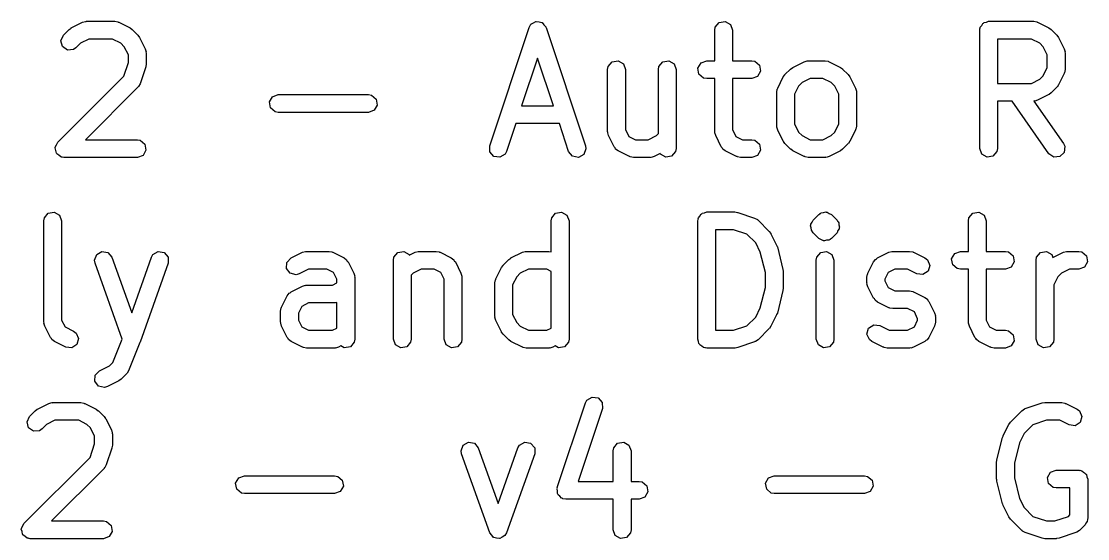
# Model space of a CAD drawing. Extents: x 93.6 to 153.8, y -96.8 to -61.2.
# Drawn here: x 117.53 to 126.54, y -87.64 to -83.27 of the extents above; entities that cross this region are included whole.
import ezdxf

# ---------------------------------------------------------------- set-up
doc = ezdxf.new("R2010")
doc.units = 0
doc.layers.add('BLACK', color=7, linetype='CONTINUOUS')

msp = doc.modelspace()

# ---------------------------------------------------------------- linework, layer by layer
at = {"layer": 'BLACK', "linetype": 'CONTINUOUS'}
for p, q in [((117.952, -83.3229), (118.047, -83.2753)), ((118.047, -83.2753), (118.072, -83.2679)), ((118.072, -83.2679), (118.077, -83.2689)), ((118.077, -83.2689), (118.081, -83.2674)), ((118.081, -83.2674), (118.319, -83.2674)), ((118.319, -83.2674), (118.345, -83.2719)), ((118.345, -83.2719), (118.348, -83.2748)), ((118.348, -83.2748), (118.353, -83.2753)), ((118.353, -83.2753), (118.448, -83.3229)), ((121.819, -83.3187), (121.832, -83.2958)), ((121.832, -83.2958), (121.834, -83.2946)), ((121.834, -83.2926), (121.855, -83.2813)), ((121.834, -83.2946), (121.834, -83.2926)), ((121.855, -83.2813), (121.875, -83.2689)), ((121.875, -83.2689), (121.878, -83.2692)), ((121.878, -83.2692), (121.879, -83.2682)), ((121.879, -83.2682), (121.903, -83.2729)), ((121.903, -83.2729), (121.926, -83.2764)), ((121.926, -83.2764), (121.928, -83.278)), ((121.928, -83.278), (121.93, -83.2785)), ((121.93, -83.2785), (121.944, -83.2971)), ((121.944, -83.2971), (121.96, -83.3148)), ((123.391, -83.3167), (123.424, -83.2774)), ((123.424, -83.2774), (123.475, -83.2685)), ((123.475, -83.2685), (123.519, -83.2942)), ((123.519, -83.2942), (123.537, -83.3424)), ((125.63, -83.3167), (125.642, -83.3018)), ((125.642, -83.3018), (125.652, -83.2849)), ((125.652, -83.2849), (125.658, -83.2826)), ((125.658, -83.2826), (125.662, -83.2774)), ((125.662, -83.2774), (125.682, -83.274)), ((125.682, -83.274), (125.7, -83.2674)), ((125.7, -83.2674), (126.081, -83.2674)), ((126.081, -83.2674), (126.107, -83.2719)), ((126.107, -83.2719), (126.11, -83.2748)), ((126.11, -83.2748), (126.114, -83.2753)), ((126.114, -83.2753), (126.21, -83.3229)), ((117.863, -83.4311), (117.885, -83.3846)), ((117.885, -83.3846), (117.933, -83.337)), ((117.933, -83.337), (117.951, -83.3241)), ((117.951, -83.3241), (117.952, -83.3229)), ((118.448, -83.3229), (118.466, -83.3363)), ((118.466, -83.3363), (118.467, -83.337)), ((118.467, -83.337), (118.515, -83.3846)), ((118.515, -83.3846), (118.528, -83.403)), ((118.528, -83.403), (118.529, -83.4041)), ((118.529, -83.4041), (118.577, -83.4993)), ((121.486, -84.3187), (121.819, -83.3187)), ((121.96, -83.3148), (121.96, -83.317)), ((121.96, -83.317), (121.962, -83.3187)), ((121.962, -83.3187), (122.295, -84.3187)), ((123.387, -83.3424), (123.391, -83.3167)), ((123.387, -83.6007), (123.387, -83.3424)), ((123.537, -83.3424), (123.537, -83.6007)), ((125.625, -83.3424), (125.627, -83.3326)), ((125.625, -84.3424), (125.625, -83.3424)), ((125.626, -83.3294), (125.628, -83.3265)), ((125.627, -83.3326), (125.626, -83.3294)), ((125.628, -83.3265), (125.63, -83.3167)), ((126.21, -83.3229), (126.228, -83.3363)), ((126.228, -83.3363), (126.229, -83.337)), ((126.229, -83.337), (126.277, -83.3846)), ((126.277, -83.3846), (126.29, -83.403)), ((126.29, -83.403), (126.291, -83.4041)), ((126.291, -83.4041), (126.339, -83.4993)), ((117.877, -83.4806), (117.863, -83.4311)), ((117.919, -83.5101), (117.877, -83.4806)), ((117.991, -83.4907), (117.97, -83.5056)), ((118.03, -83.4516), (117.991, -83.4907)), ((118.099, -83.4174), (118.03, -83.4516)), ((118.301, -83.4174), (118.099, -83.4174)), ((118.37, -83.4516), (118.301, -83.4174)), ((118.4, -83.482), (118.37, -83.4516)), ((118.435, -83.5506), (118.4, -83.482)), ((125.775, -83.4174), (125.775, -83.7912)), ((126.063, -83.4174), (125.775, -83.4174)), ((126.132, -83.4516), (126.063, -83.4174)), ((126.162, -83.482), (126.132, -83.4516)), ((126.196, -83.5506), (126.162, -83.482)), ((117.97, -83.5056), (117.919, -83.5101)), ((118.435, -83.6159), (118.435, -83.5506)), ((118.577, -83.4993), (118.584, -83.5243)), ((118.584, -83.5243), (118.583, -83.5286)), ((118.583, -83.5286), (118.585, -83.5329)), ((118.585, -83.5329), (118.585, -83.6281)), ((121.89, -83.5795), (121.756, -83.9817)), ((122.025, -83.9817), (121.89, -83.5795)), ((126.196, -83.658), (126.196, -83.5506)), ((126.339, -83.4993), (126.346, -83.5243)), ((126.346, -83.5243), (126.345, -83.5286)), ((126.345, -83.5286), (126.346, -83.5329)), ((126.346, -83.5329), (126.346, -83.6757)), ((118.396, -83.7304), (118.435, -83.6159)), ((118.581, -83.6518), (118.533, -83.7947)), ((118.585, -83.6281), (118.581, -83.6502)), ((118.581, -83.6502), (118.581, -83.6518)), ((122.482, -83.6757), (122.487, -83.6501)), ((122.487, -83.6501), (122.52, -83.6108)), ((122.52, -83.6108), (122.57, -83.6019)), ((122.57, -83.6019), (122.615, -83.6275)), ((122.615, -83.6275), (122.632, -83.6757)), ((122.911, -83.6757), (122.915, -83.6501)), ((122.915, -83.6501), (122.948, -83.6108)), ((122.948, -83.6108), (122.999, -83.6019)), ((122.999, -83.6019), (123.043, -83.6275)), ((123.043, -83.6275), (123.061, -83.6757)), ((123.245, -83.6627), (123.271, -83.6183)), ((123.254, -83.7132), (123.245, -83.6627)), ((123.271, -83.6183), (123.319, -83.6007)), ((123.319, -83.6007), (123.387, -83.6007)), ((123.537, -83.6007), (123.7, -83.6007)), ((123.7, -83.6007), (123.726, -83.6052)), ((123.726, -83.6052), (123.765, -83.6382)), ((123.765, -83.6382), (123.774, -83.6887)), ((123.98, -83.7179), (124.028, -83.6703)), ((124.028, -83.6703), (124.046, -83.6574)), ((124.046, -83.6574), (124.047, -83.6563)), ((124.047, -83.6563), (124.143, -83.6086)), ((124.143, -83.6086), (124.168, -83.6012)), ((124.168, -83.6012), (124.172, -83.6022)), ((124.172, -83.6022), (124.176, -83.6007)), ((124.176, -83.6007), (124.319, -83.6007)), ((124.319, -83.6007), (124.345, -83.6052)), ((124.345, -83.6052), (124.348, -83.6081)), ((124.348, -83.6081), (124.353, -83.6086)), ((124.353, -83.6086), (124.448, -83.6563)), ((124.448, -83.6563), (124.466, -83.6696)), ((124.466, -83.6696), (124.467, -83.6703)), ((124.467, -83.6703), (124.515, -83.7179)), ((126.162, -83.7265), (126.196, -83.658)), ((117.837, -84.2893), (118.396, -83.7304)), ((122.482, -84.1995), (122.482, -83.6757)), ((122.632, -83.6757), (122.632, -84.1818)), ((122.911, -84.2161), (122.911, -83.6757)), ((123.061, -83.6757), (123.061, -84.3424)), ((123.293, -83.7462), (123.254, -83.7132)), ((123.319, -83.7507), (123.293, -83.7462)), ((123.387, -83.7507), (123.319, -83.7507)), ((123.387, -84.1995), (123.387, -83.7507)), ((123.7, -83.7507), (123.537, -83.7507)), ((123.537, -83.7507), (123.537, -84.1818)), ((123.748, -83.7332), (123.7, -83.7507)), ((123.774, -83.6887), (123.748, -83.7332)), ((123.919, -83.8326), (123.966, -83.7374)), ((123.966, -83.7374), (123.98, -83.7194)), ((123.98, -83.7194), (123.98, -83.7179)), ((124.194, -83.7507), (124.125, -83.785)), ((124.301, -83.7507), (124.194, -83.7507)), ((124.37, -83.785), (124.301, -83.7507)), ((124.515, -83.7179), (124.528, -83.7363)), ((124.528, -83.7363), (124.529, -83.7374)), ((124.529, -83.7374), (124.577, -83.8326)), ((126.063, -83.7912), (126.132, -83.7569)), ((126.132, -83.7569), (126.162, -83.7265)), ((126.339, -83.7093), (126.291, -83.8045)), ((126.342, -83.7014), (126.339, -83.7048)), ((126.339, -83.7048), (126.339, -83.7093)), ((126.346, -83.6757), (126.342, -83.7014)), ((118.515, -83.824), (118.072, -84.2674)), ((118.517, -83.8199), (118.515, -83.824)), ((118.521, -83.8176), (118.517, -83.8199)), ((118.533, -83.7947), (118.521, -83.8176)), ((123.911, -83.8662), (123.915, -83.8405)), ((123.915, -83.8405), (123.918, -83.8371)), ((123.918, -83.8371), (123.919, -83.8326)), ((124.095, -83.8154), (124.061, -83.8839)), ((124.125, -83.785), (124.095, -83.8154)), ((124.4, -83.8154), (124.37, -83.785)), ((124.435, -83.8839), (124.4, -83.8154)), ((124.577, -83.8326), (124.584, -83.8576)), ((125.775, -83.7912), (126.063, -83.7912)), ((126.277, -83.824), (126.229, -83.8716)), ((126.278, -83.8225), (126.277, -83.824)), ((126.291, -83.8045), (126.278, -83.8225)), ((119.626, -83.9484), (119.652, -83.904)), ((119.652, -83.904), (119.7, -83.8864)), ((119.7, -83.8864), (120.462, -83.8864)), ((120.462, -83.8864), (120.488, -83.891)), ((120.488, -83.891), (120.527, -83.9239)), ((120.527, -83.9239), (120.536, -83.9745)), ((123.911, -84.1519), (123.911, -83.8662)), ((124.061, -83.8839), (124.061, -84.1342)), ((124.435, -84.1342), (124.435, -83.8839)), ((124.584, -83.8576), (124.583, -83.862)), ((124.583, -83.862), (124.585, -83.8662)), ((124.585, -83.8662), (124.585, -84.1519)), ((125.899, -83.9412), (125.775, -83.9412)), ((125.775, -83.9412), (125.775, -84.3424)), ((126.21, -84.3854), (125.899, -83.9412)), ((126.085, -83.9397), (126.082, -83.9408)), ((126.082, -83.9408), (126.333, -84.2994)), ((126.09, -83.9407), (126.085, -83.9397)), ((126.114, -83.9333), (126.09, -83.9407)), ((126.21, -83.8857), (126.114, -83.9333)), ((126.211, -83.8845), (126.21, -83.8857)), ((126.229, -83.8716), (126.211, -83.8845)), ((119.635, -83.9989), (119.626, -83.9484)), ((119.674, -84.0319), (119.635, -83.9989)), ((119.7, -84.0364), (119.674, -84.0319)), ((120.51, -84.0189), (120.462, -84.0364)), ((120.536, -83.9745), (120.51, -84.0189)), ((121.756, -83.9817), (122.025, -83.9817)), ((120.462, -84.0364), (119.7, -84.0364)), ((121.706, -84.1317), (121.628, -84.3661)), ((122.075, -84.1317), (121.706, -84.1317)), ((122.153, -84.3661), (122.075, -84.1317)), ((122.484, -84.2037), (122.482, -84.1995)), ((122.483, -84.2081), (122.484, -84.2037)), ((122.49, -84.2331), (122.483, -84.2081)), ((122.632, -84.1818), (122.661, -84.2389)), ((123.388, -84.2037), (123.387, -84.1995)), ((123.387, -84.2081), (123.388, -84.2037)), ((123.395, -84.2331), (123.387, -84.2081)), ((123.537, -84.1818), (123.565, -84.2389)), ((123.912, -84.1561), (123.911, -84.1519)), ((123.911, -84.1605), (123.912, -84.1561)), ((123.919, -84.1854), (123.911, -84.1605)), ((123.966, -84.2807), (123.919, -84.1854)), ((124.061, -84.1342), (124.095, -84.2027)), ((124.095, -84.2027), (124.125, -84.2331)), ((124.37, -84.2331), (124.4, -84.2027)), ((124.4, -84.2027), (124.435, -84.1342)), ((124.577, -84.1854), (124.529, -84.2807)), ((124.58, -84.1776), (124.577, -84.181)), ((124.577, -84.181), (124.577, -84.1854)), ((124.585, -84.1519), (124.58, -84.1776)), ((117.828, -84.3098), (117.837, -84.2893)), ((118.072, -84.2674), (118.51, -84.2674)), ((118.51, -84.2674), (118.535, -84.2719)), ((118.535, -84.2719), (118.574, -84.3049)), ((118.574, -84.3049), (118.583, -84.3554)), ((122.538, -84.3283), (122.49, -84.2331)), ((122.661, -84.2389), (122.718, -84.2674)), ((122.718, -84.2674), (122.825, -84.2674)), ((122.825, -84.2674), (122.894, -84.2331)), ((122.894, -84.2331), (122.911, -84.2161)), ((123.442, -84.3283), (123.395, -84.2331)), ((123.565, -84.2389), (123.622, -84.2674)), ((123.622, -84.2674), (123.7, -84.2674)), ((123.7, -84.2674), (123.726, -84.2719)), ((123.726, -84.2719), (123.765, -84.3049)), ((123.765, -84.3049), (123.774, -84.3554)), ((123.967, -84.2818), (123.966, -84.2807)), ((123.98, -84.3002), (123.967, -84.2818)), ((124.028, -84.3478), (123.98, -84.3002)), ((124.125, -84.2331), (124.194, -84.2674)), ((124.194, -84.2674), (124.301, -84.2674)), ((124.301, -84.2674), (124.37, -84.2331)), ((124.515, -84.3002), (124.467, -84.3478)), ((124.516, -84.2987), (124.515, -84.3002)), ((124.529, -84.2807), (124.516, -84.2987)), ((126.333, -84.2994), (126.344, -84.323)), ((117.816, -84.3358), (117.817, -84.3327)), ((117.822, -84.3576), (117.816, -84.3358)), ((117.817, -84.3294), (117.828, -84.3098)), ((117.817, -84.3327), (117.817, -84.3294)), ((117.826, -84.3799), (117.822, -84.3576)), ((117.828, -84.3821), (117.826, -84.3799)), ((117.829, -84.3854), (117.828, -84.3821)), ((117.848, -84.3983), (117.829, -84.3854)), ((118.583, -84.3554), (118.558, -84.3998)), ((121.487, -84.3699), (121.486, -84.3187)), ((121.521, -84.4083), (121.487, -84.3699)), ((121.616, -84.389), (121.572, -84.4159)), ((121.628, -84.3661), (121.616, -84.389)), ((122.185, -84.4063), (122.153, -84.3661)), ((122.28, -84.3921), (122.235, -84.4166)), ((122.299, -84.3444), (122.28, -84.3921)), ((122.295, -84.3187), (122.299, -84.3444)), ((122.546, -84.336), (122.538, -84.3283)), ((122.55, -84.3463), (122.546, -84.336)), ((122.571, -84.3618), (122.55, -84.3463)), ((122.666, -84.4095), (122.571, -84.3618)), ((122.926, -84.3846), (122.876, -84.4095)), ((122.928, -84.3906), (122.926, -84.3846)), ((122.973, -84.4162), (122.928, -84.3906)), ((123.056, -84.368), (123.023, -84.4073)), ((123.061, -84.3424), (123.056, -84.368)), ((123.451, -84.336), (123.442, -84.3283)), ((123.455, -84.3463), (123.451, -84.336)), ((123.476, -84.3618), (123.455, -84.3463)), ((123.571, -84.4095), (123.476, -84.3618)), ((123.774, -84.3554), (123.748, -84.3998)), ((124.029, -84.3485), (124.028, -84.3478)), ((124.047, -84.3618), (124.029, -84.3485)), ((124.143, -84.4095), (124.047, -84.3618)), ((124.448, -84.3618), (124.353, -84.4095)), ((124.449, -84.3607), (124.448, -84.3618)), ((124.467, -84.3478), (124.449, -84.3607)), ((125.643, -84.3906), (125.625, -84.3424)), ((125.687, -84.4162), (125.643, -84.3906)), ((125.77, -84.368), (125.737, -84.4073)), ((125.775, -84.3424), (125.77, -84.368)), ((126.252, -84.4148), (126.21, -84.3854)), ((126.339, -84.3741), (126.303, -84.4104)), ((126.344, -84.323), (126.339, -84.3741)), ((117.865, -84.4129), (117.848, -84.3983)), ((117.869, -84.4137), (117.865, -84.4129)), ((117.871, -84.4148), (117.869, -84.4137)), ((117.874, -84.4145), (117.871, -84.4148)), ((117.89, -84.4174), (117.874, -84.4145)), ((118.51, -84.4174), (117.89, -84.4174)), ((118.558, -84.3998), (118.51, -84.4174)), ((121.572, -84.4159), (121.521, -84.4083)), ((122.235, -84.4166), (122.185, -84.4063)), ((122.671, -84.41), (122.666, -84.4095)), ((122.674, -84.4129), (122.671, -84.41)), ((122.7, -84.4174), (122.674, -84.4129)), ((122.843, -84.4174), (122.7, -84.4174)), ((122.847, -84.4158), (122.843, -84.4174)), ((122.851, -84.4169), (122.847, -84.4158)), ((122.876, -84.4095), (122.851, -84.4169)), ((123.023, -84.4073), (122.973, -84.4162)), ((123.576, -84.41), (123.571, -84.4095)), ((123.579, -84.4129), (123.576, -84.41)), ((123.605, -84.4174), (123.579, -84.4129)), ((123.7, -84.4174), (123.605, -84.4174)), ((123.748, -84.3998), (123.7, -84.4174)), ((124.147, -84.41), (124.143, -84.4095)), ((124.151, -84.4129), (124.147, -84.41)), ((124.176, -84.4174), (124.151, -84.4129)), ((124.319, -84.4174), (124.176, -84.4174)), ((124.323, -84.4158), (124.319, -84.4174)), ((124.328, -84.4169), (124.323, -84.4158)), ((124.353, -84.4095), (124.328, -84.4169)), ((125.737, -84.4073), (125.687, -84.4162)), ((126.303, -84.4104), (126.252, -84.4148)), ((117.72, -84.9524), (117.725, -84.9267)), ((117.725, -84.9267), (117.758, -84.8874)), ((117.758, -84.8874), (117.808, -84.8785)), ((117.808, -84.8785), (117.853, -84.9042)), ((117.853, -84.9042), (117.87, -84.9524)), ((122.006, -84.9524), (122.01, -84.9267)), ((122.01, -84.9267), (122.043, -84.8874)), ((122.043, -84.8874), (122.094, -84.8785)), ((122.094, -84.8785), (122.138, -84.9042)), ((122.138, -84.9042), (122.156, -84.9524)), ((123.247, -84.9365), (123.249, -84.9267)), ((123.249, -84.9267), (123.261, -84.9118)), ((123.261, -84.9118), (123.271, -84.8949)), ((123.271, -84.8949), (123.277, -84.8926)), ((123.277, -84.8926), (123.282, -84.8874)), ((123.282, -84.8874), (123.301, -84.884)), ((123.301, -84.884), (123.319, -84.8774)), ((123.319, -84.8774), (123.557, -84.8774)), ((123.557, -84.8774), (123.579, -84.8813)), ((123.579, -84.8813), (123.581, -84.8812)), ((123.581, -84.8812), (123.724, -84.9288)), ((123.724, -84.9288), (123.747, -84.9413)), ((124.218, -84.947), (124.266, -84.8993)), ((124.266, -84.8993), (124.274, -84.8937)), ((124.274, -84.8937), (124.276, -84.8909)), ((124.276, -84.8909), (124.279, -84.8901)), ((124.279, -84.89), (124.282, -84.8874)), ((124.279, -84.8901), (124.279, -84.89)), ((124.282, -84.8874), (124.284, -84.8871)), ((124.284, -84.8871), (124.287, -84.8844)), ((124.287, -84.8844), (124.307, -84.8827)), ((124.307, -84.8827), (124.326, -84.8777)), ((124.326, -84.8777), (124.329, -84.8791)), ((124.329, -84.8791), (124.332, -84.8785)), ((124.332, -84.8785), (124.335, -84.8802)), ((124.335, -84.8802), (124.338, -84.8799)), ((124.338, -84.8799), (124.354, -84.8911)), ((124.354, -84.8911), (124.372, -84.8993)), ((124.372, -84.8993), (124.42, -84.947)), ((125.53, -84.9524), (125.534, -84.9267)), ((125.534, -84.9267), (125.567, -84.8874)), ((125.567, -84.8874), (125.618, -84.8785)), ((125.618, -84.8785), (125.662, -84.9042)), ((125.662, -84.9042), (125.68, -84.9524)), ((117.72, -85.8095), (117.72, -84.9524)), ((117.87, -84.9524), (117.87, -85.7918)), ((122.006, -85.2143), (122.006, -84.9524)), ((122.156, -84.9524), (122.156, -85.9524)), ((123.244, -84.9524), (123.246, -84.9426)), ((123.244, -85.9524), (123.244, -84.9524)), ((123.245, -84.9394), (123.247, -84.9365)), ((123.246, -84.9426), (123.245, -84.9394)), ((123.747, -84.9413), (123.749, -84.9451)), ((123.749, -84.9451), (123.753, -84.947)), ((123.753, -84.947), (123.848, -85.0422)), ((124.197, -84.9935), (124.2, -84.9873)), ((124.202, -85.0123), (124.197, -84.9935)), ((124.199, -84.9806), (124.21, -84.9646)), ((124.2, -84.9873), (124.199, -84.9806)), ((124.203, -85.0317), (124.202, -85.0123)), ((124.21, -84.9646), (124.218, -84.947)), ((124.42, -84.947), (124.425, -84.9551)), ((124.425, -84.9551), (124.428, -84.957)), ((124.428, -84.957), (124.429, -84.9602)), ((124.439, -85.0194), (124.428, -85.0354)), ((124.429, -84.9602), (124.435, -84.9683)), ((124.435, -84.9683), (124.436, -84.9877)), ((124.436, -84.9877), (124.441, -85.0065)), ((124.441, -85.0065), (124.439, -85.0127)), ((124.439, -85.0127), (124.439, -85.0194)), ((125.53, -85.2107), (125.53, -84.9524)), ((125.68, -84.9524), (125.68, -85.2107)), ((123.394, -85.0274), (123.394, -85.8774)), ((123.545, -85.0274), (123.394, -85.0274)), ((123.659, -85.0656), (123.545, -85.0274)), ((123.734, -85.1397), (123.659, -85.0656)), ((123.848, -85.0422), (123.861, -85.0606)), ((123.861, -85.0606), (123.862, -85.0617)), ((123.862, -85.0617), (123.91, -85.1569)), ((124.209, -85.0398), (124.203, -85.0317)), ((124.21, -85.043), (124.209, -85.0398)), ((124.213, -85.0449), (124.21, -85.043)), ((124.218, -85.053), (124.213, -85.0449)), ((124.266, -85.1007), (124.218, -85.053)), ((124.284, -85.1089), (124.266, -85.1007)), ((124.3, -85.1201), (124.284, -85.1089)), ((124.351, -85.1156), (124.331, -85.1173)), ((124.355, -85.1129), (124.351, -85.1156)), ((124.357, -85.1126), (124.355, -85.1129)), ((124.359, -85.11), (124.357, -85.1126)), ((124.362, -85.1091), (124.359, -85.1099)), ((124.359, -85.1099), (124.359, -85.11)), ((124.364, -85.1063), (124.362, -85.1091)), ((124.372, -85.1007), (124.364, -85.1063)), ((124.42, -85.053), (124.372, -85.1007)), ((124.428, -85.0354), (124.42, -85.053)), ((123.772, -85.2167), (123.734, -85.1397)), ((123.91, -85.1569), (123.914, -85.1693)), ((123.914, -85.1693), (123.916, -85.1723)), ((123.916, -85.1723), (123.963, -85.3628)), ((124.303, -85.1198), (124.3, -85.1201)), ((124.306, -85.1215), (124.303, -85.1198)), ((124.309, -85.1209), (124.306, -85.1215)), ((124.313, -85.1223), (124.309, -85.1209)), ((124.331, -85.1173), (124.313, -85.1223)), ((118.149, -85.2853), (118.167, -85.2372)), ((118.153, -85.3109), (118.149, -85.2853)), ((118.167, -85.2372), (118.211, -85.2118)), ((118.211, -85.2118), (118.262, -85.221)), ((118.262, -85.221), (118.294, -85.2605)), ((118.294, -85.2605), (118.462, -85.7294)), ((118.462, -85.7294), (118.629, -85.2605)), ((118.629, -85.2605), (118.642, -85.2379)), ((118.642, -85.2379), (118.687, -85.2119)), ((118.687, -85.2119), (118.737, -85.2205)), ((118.737, -85.2205), (118.77, -85.2596)), ((118.77, -85.2596), (118.771, -85.3109)), ((119.774, -85.3035), (119.809, -85.2663)), ((119.809, -85.2663), (119.905, -85.2186)), ((119.905, -85.2186), (119.93, -85.2112)), ((119.93, -85.2112), (119.934, -85.2122)), ((119.934, -85.2122), (119.938, -85.2107)), ((119.938, -85.2107), (120.129, -85.2107)), ((120.129, -85.2107), (120.154, -85.2152)), ((120.154, -85.2152), (120.158, -85.2181)), ((120.158, -85.2181), (120.162, -85.2186)), ((120.162, -85.2186), (120.257, -85.2663)), ((120.257, -85.2663), (120.278, -85.2818)), ((120.278, -85.2818), (120.283, -85.2921)), ((120.283, -85.2921), (120.291, -85.2998)), ((120.673, -85.2857), (120.677, -85.2601)), ((120.673, -85.9524), (120.673, -85.2857)), ((120.677, -85.2601), (120.71, -85.2208)), ((120.71, -85.2208), (120.761, -85.2119)), ((120.761, -85.2119), (120.805, -85.2375)), ((120.805, -85.2375), (120.807, -85.2435)), ((120.807, -85.2435), (120.857, -85.2186)), ((120.857, -85.2186), (120.882, -85.2112)), ((120.882, -85.2112), (120.886, -85.2122)), ((120.886, -85.2122), (120.89, -85.2107)), ((120.89, -85.2107), (121.033, -85.2107)), ((121.033, -85.2107), (121.059, -85.2152)), ((121.059, -85.2152), (121.062, -85.2181)), ((121.062, -85.2181), (121.067, -85.2186)), ((121.067, -85.2186), (121.162, -85.2663)), ((121.162, -85.2663), (121.183, -85.2818)), ((121.183, -85.2818), (121.187, -85.2921)), ((121.187, -85.2921), (121.196, -85.2998)), ((121.599, -85.3279), (121.647, -85.2803)), ((121.647, -85.2803), (121.665, -85.2674)), ((121.665, -85.2674), (121.666, -85.2663)), ((121.666, -85.2663), (121.762, -85.2186)), ((121.762, -85.2186), (121.787, -85.2112)), ((121.787, -85.2112), (121.791, -85.2122)), ((121.791, -85.2122), (121.795, -85.2107)), ((121.795, -85.2107), (121.986, -85.2107)), ((121.986, -85.2107), (122.006, -85.2143)), ((123.815, -85.3902), (123.772, -85.2167)), ((124.244, -85.2857), (124.249, -85.2601)), ((124.244, -85.9524), (124.244, -85.2857)), ((124.249, -85.2601), (124.282, -85.2208)), ((124.282, -85.2208), (124.332, -85.2119)), ((124.332, -85.2119), (124.376, -85.2375)), ((124.376, -85.2375), (124.394, -85.2857)), ((124.394, -85.2857), (124.394, -85.9524)), ((124.728, -85.2998), (124.744, -85.2789)), ((124.744, -85.2789), (124.754, -85.2744)), ((124.754, -85.2744), (124.762, -85.2663)), ((124.762, -85.2663), (124.857, -85.2186)), ((124.857, -85.2186), (124.882, -85.2112)), ((124.882, -85.2112), (124.886, -85.2122)), ((124.886, -85.2122), (124.89, -85.2107)), ((124.89, -85.2107), (125.033, -85.2107)), ((125.033, -85.2107), (125.059, -85.2152)), ((125.059, -85.2152), (125.062, -85.2181)), ((125.062, -85.2181), (125.067, -85.2186)), ((125.067, -85.2186), (125.162, -85.2663)), ((125.162, -85.2663), (125.183, -85.2818)), ((125.183, -85.2818), (125.203, -85.3288)), ((125.388, -85.2727), (125.414, -85.2283)), ((125.397, -85.3232), (125.388, -85.2727)), ((125.414, -85.2283), (125.462, -85.2107)), ((125.462, -85.2107), (125.53, -85.2107)), ((125.68, -85.2107), (125.843, -85.2107)), ((125.843, -85.2107), (125.869, -85.2152)), ((125.869, -85.2152), (125.908, -85.2482)), ((125.908, -85.2482), (125.917, -85.2987)), ((126.101, -85.2857), (126.106, -85.2601)), ((126.101, -85.9524), (126.101, -85.2857)), ((126.106, -85.2601), (126.139, -85.2208)), ((126.139, -85.2208), (126.189, -85.2119)), ((126.189, -85.2119), (126.234, -85.2375)), ((126.234, -85.2375), (126.243, -85.2636)), ((126.243, -85.2636), (126.333, -85.2186)), ((126.333, -85.2186), (126.358, -85.2112)), ((126.358, -85.2112), (126.362, -85.2122)), ((126.362, -85.2122), (126.367, -85.2107)), ((126.367, -85.2107), (126.462, -85.2107)), ((126.462, -85.2107), (126.488, -85.2152)), ((126.488, -85.2152), (126.527, -85.2482)), ((126.527, -85.2482), (126.536, -85.2987)), ((118.382, -85.9509), (118.153, -85.3109)), ((118.771, -85.3109), (118.533, -85.9776)), ((119.771, -85.3547), (119.774, -85.3035)), ((119.802, -85.3959), (119.771, -85.3547)), ((119.956, -85.3607), (119.876, -85.4004)), ((120.111, -85.3607), (119.956, -85.3607)), ((120.168, -85.3892), (120.111, -85.3607)), ((120.291, -85.2998), (120.339, -85.395)), ((120.908, -85.3607), (120.84, -85.395)), ((121.016, -85.3607), (120.908, -85.3607)), ((121.073, -85.3892), (121.016, -85.3607)), ((121.196, -85.2998), (121.243, -85.395)), ((121.538, -85.4426), (121.585, -85.3474)), ((121.585, -85.3474), (121.599, -85.3294)), ((121.599, -85.3294), (121.599, -85.3279)), ((121.813, -85.3607), (121.744, -85.395)), ((121.968, -85.3607), (121.813, -85.3607)), ((122.006, -85.3797), (121.968, -85.3607)), ((122.006, -85.8584), (122.006, -85.3797)), ((123.963, -85.3628), (123.964, -85.3777)), ((123.964, -85.3777), (123.965, -85.381)), ((123.965, -85.381), (123.965, -85.5238)), ((124.681, -85.395), (124.728, -85.2998)), ((124.908, -85.3607), (124.851, -85.3892)), ((125.016, -85.3607), (124.908, -85.3607)), ((125.095, -85.4004), (125.016, -85.3607)), ((125.189, -85.378), (125.146, -85.4063)), ((125.203, -85.3288), (125.189, -85.378)), ((125.436, -85.3562), (125.397, -85.3232)), ((125.462, -85.3607), (125.436, -85.3562)), ((125.53, -85.3607), (125.462, -85.3607)), ((125.53, -85.8095), (125.53, -85.3607)), ((125.843, -85.3607), (125.68, -85.3607)), ((125.68, -85.3607), (125.68, -85.7918)), ((125.891, -85.3432), (125.843, -85.3607)), ((125.917, -85.2987), (125.891, -85.3432)), ((126.384, -85.3607), (126.316, -85.395)), ((126.462, -85.3607), (126.384, -85.3607)), ((126.51, -85.3432), (126.462, -85.3607)), ((126.536, -85.2987), (126.51, -85.3432)), ((119.851, -85.4078), (119.802, -85.3959)), ((119.876, -85.4004), (119.851, -85.4078)), ((120.196, -85.4463), (120.168, -85.3892)), ((120.196, -85.4775), (120.196, -85.4463)), ((120.339, -85.395), (120.346, -85.42)), ((120.346, -85.42), (120.345, -85.4244)), ((120.345, -85.4244), (120.346, -85.4286)), ((120.346, -85.4286), (120.346, -85.9524)), ((120.84, -85.395), (120.823, -85.412)), ((120.823, -85.412), (120.823, -85.9524)), ((121.101, -85.4463), (121.073, -85.3892)), ((121.101, -85.9524), (121.101, -85.4463)), ((121.243, -85.395), (121.251, -85.42)), ((121.251, -85.42), (121.25, -85.4244)), ((121.25, -85.4244), (121.251, -85.4286)), ((121.251, -85.4286), (121.251, -85.9524)), ((121.53, -85.4762), (121.534, -85.4505)), ((121.53, -85.7619), (121.53, -85.4762)), ((121.534, -85.4505), (121.537, -85.4471)), ((121.537, -85.4471), (121.538, -85.4426)), ((121.714, -85.4254), (121.68, -85.4939)), ((121.744, -85.395), (121.714, -85.4254)), ((123.815, -85.5146), (123.815, -85.3902)), ((124.673, -85.4286), (124.677, -85.4029)), ((124.673, -85.4762), (124.673, -85.4286)), ((124.674, -85.4804), (124.673, -85.4762)), ((124.677, -85.4029), (124.68, -85.3995)), ((124.68, -85.3995), (124.681, -85.395)), ((124.851, -85.3892), (124.823, -85.4463)), ((124.823, -85.4463), (124.823, -85.4585)), ((124.823, -85.4585), (124.851, -85.5155)), ((125.146, -85.4063), (125.095, -85.4004)), ((126.285, -85.4254), (126.251, -85.4939)), ((126.316, -85.395), (126.285, -85.4254)), ((119.776, -85.5855), (119.791, -85.5646)), ((119.791, -85.5646), (119.802, -85.5601)), ((119.802, -85.5601), (119.809, -85.552)), ((119.809, -85.552), (119.905, -85.5043)), ((119.905, -85.5043), (119.93, -85.4969)), ((119.93, -85.4969), (119.934, -85.498)), ((119.934, -85.498), (119.938, -85.4964)), ((119.938, -85.4964), (120.158, -85.4964)), ((120.158, -85.4964), (120.196, -85.4775)), ((121.68, -85.4939), (121.68, -85.7442)), ((123.772, -85.6881), (123.815, -85.5146)), ((123.963, -85.542), (123.916, -85.7325)), ((123.965, -85.5238), (123.963, -85.5386)), ((123.963, -85.5386), (123.963, -85.542)), ((124.673, -85.4848), (124.674, -85.4804)), ((124.681, -85.5097), (124.673, -85.4848)), ((124.728, -85.605), (124.681, -85.5097)), ((124.851, -85.5155), (124.908, -85.544)), ((124.908, -85.544), (125.033, -85.544)), ((125.033, -85.544), (125.059, -85.5486)), ((125.059, -85.5486), (125.062, -85.5515)), ((125.062, -85.5515), (125.067, -85.552)), ((125.067, -85.552), (125.162, -85.5996)), ((126.251, -85.4939), (126.251, -85.9524)), ((119.728, -85.6807), (119.776, -85.5855)), ((119.956, -85.6464), (119.899, -85.6749)), ((120.176, -85.6464), (119.956, -85.6464)), ((120.18, -85.6449), (120.176, -85.6464)), ((120.185, -85.6459), (120.18, -85.6449)), ((120.196, -85.6425), (120.185, -85.6459)), ((120.196, -85.8584), (120.196, -85.6425)), ((124.736, -85.6127), (124.728, -85.605)), ((124.741, -85.623), (124.736, -85.6127)), ((124.762, -85.6385), (124.741, -85.623)), ((124.857, -85.6861), (124.762, -85.6385)), ((125.162, -85.5996), (125.183, -85.6151)), ((125.183, -85.6151), (125.187, -85.6254)), ((125.187, -85.6254), (125.196, -85.6331)), ((125.196, -85.6331), (125.243, -85.7284)), ((119.72, -85.7143), (119.725, -85.6886)), ((119.72, -85.8095), (119.72, -85.7143)), ((119.725, -85.6886), (119.728, -85.6852)), ((119.728, -85.6852), (119.728, -85.6807)), ((119.899, -85.6749), (119.87, -85.732)), ((119.87, -85.732), (119.87, -85.7918)), ((121.68, -85.7442), (121.714, -85.8127)), ((123.734, -85.7651), (123.772, -85.6881)), ((123.916, -85.7325), (123.91, -85.7443)), ((123.91, -85.7443), (123.91, -85.7478)), ((124.861, -85.6866), (124.857, -85.6861)), ((124.865, -85.6895), (124.861, -85.6866)), ((124.89, -85.694), (124.865, -85.6895)), ((125.016, -85.694), (124.89, -85.694)), ((125.073, -85.7226), (125.016, -85.694)), ((125.101, -85.7796), (125.073, -85.7226)), ((125.243, -85.7284), (125.251, -85.7533)), ((117.722, -85.8137), (117.72, -85.8095)), ((117.721, -85.8181), (117.722, -85.8137)), ((117.728, -85.8431), (117.721, -85.8181)), ((117.87, -85.7918), (117.899, -85.8489)), ((119.722, -85.8137), (119.72, -85.8095)), ((119.721, -85.8181), (119.722, -85.8137)), ((119.728, -85.8431), (119.721, -85.8181)), ((119.87, -85.7918), (119.899, -85.8489)), ((121.531, -85.7661), (121.53, -85.7619)), ((121.53, -85.7705), (121.531, -85.7661)), ((121.538, -85.7954), (121.53, -85.7705)), ((121.585, -85.8907), (121.538, -85.7954)), ((121.714, -85.8127), (121.744, -85.8431)), ((123.659, -85.8392), (123.734, -85.7651)), ((123.91, -85.7478), (123.862, -85.8431)), ((124.687, -85.8601), (124.73, -85.8318)), ((124.73, -85.8318), (124.781, -85.8377)), ((125.073, -85.8489), (125.101, -85.7918)), ((125.101, -85.7918), (125.101, -85.7796)), ((125.247, -85.8352), (125.244, -85.8386)), ((125.251, -85.8095), (125.247, -85.8352)), ((125.251, -85.7533), (125.25, -85.7577)), ((125.25, -85.7577), (125.251, -85.7619)), ((125.251, -85.7619), (125.251, -85.8095)), ((125.531, -85.8137), (125.53, -85.8095)), ((125.53, -85.8181), (125.531, -85.8137)), ((125.538, -85.8431), (125.53, -85.8181)), ((125.68, -85.7918), (125.708, -85.8489)), ((117.776, -85.9383), (117.728, -85.8431)), ((117.899, -85.8489), (117.972, -85.8853)), ((117.972, -85.8853), (117.993, -85.9008)), ((117.993, -85.9008), (118.013, -85.9479)), ((119.776, -85.9383), (119.728, -85.8431)), ((119.899, -85.8489), (119.956, -85.8774)), ((119.956, -85.8774), (120.158, -85.8774)), ((120.158, -85.8774), (120.196, -85.8584)), ((121.586, -85.8918), (121.585, -85.8907)), ((121.599, -85.9102), (121.586, -85.8918)), ((121.647, -85.9578), (121.599, -85.9102)), ((121.744, -85.8431), (121.813, -85.8774)), ((121.813, -85.8774), (121.968, -85.8774)), ((121.968, -85.8774), (122.006, -85.8584)), ((123.394, -85.8774), (123.545, -85.8774)), ((123.545, -85.8774), (123.659, -85.8392)), ((123.848, -85.8626), (123.753, -85.9578)), ((123.849, -85.8611), (123.848, -85.8626)), ((123.862, -85.8431), (123.849, -85.8611)), ((124.673, -85.9093), (124.687, -85.8601)), ((124.693, -85.9563), (124.673, -85.9093)), ((124.781, -85.8377), (124.861, -85.8774)), ((124.861, -85.8774), (125.016, -85.8774)), ((125.016, -85.8774), (125.073, -85.8489)), ((125.243, -85.8431), (125.196, -85.9383)), ((125.244, -85.8386), (125.243, -85.8431)), ((125.585, -85.9383), (125.538, -85.8431)), ((125.708, -85.8489), (125.765, -85.8774)), ((125.765, -85.8774), (125.843, -85.8774)), ((125.843, -85.8774), (125.869, -85.8819)), ((125.869, -85.8819), (125.908, -85.9149)), ((125.908, -85.9149), (125.917, -85.9654)), ((117.784, -85.946), (117.776, -85.9383)), ((117.788, -85.9563), (117.784, -85.946)), ((117.809, -85.9718), (117.788, -85.9563)), ((117.905, -86.0195), (117.809, -85.9718)), ((117.998, -85.9971), (117.956, -86.0253)), ((118.013, -85.9479), (117.998, -85.9971)), ((118.303, -86.1483), (118.382, -85.9509)), ((118.532, -85.9802), (118.436, -86.2183)), ((118.533, -85.9776), (118.532, -85.9793)), ((118.532, -85.9793), (118.532, -85.9802)), ((119.784, -85.946), (119.776, -85.9383)), ((119.788, -85.9563), (119.784, -85.946)), ((119.809, -85.9718), (119.788, -85.9563)), ((119.905, -86.0195), (119.809, -85.9718)), ((120.23, -86.0096), (120.21, -86.0195)), ((120.258, -86.0262), (120.23, -86.0096)), ((120.342, -85.978), (120.309, -86.0173)), ((120.346, -85.9524), (120.342, -85.978)), ((120.69, -86.0006), (120.673, -85.9524)), ((120.735, -86.0262), (120.69, -86.0006)), ((120.818, -85.978), (120.785, -86.0173)), ((120.823, -85.9524), (120.818, -85.978)), ((121.119, -86.0006), (121.101, -85.9524)), ((121.163, -86.0262), (121.119, -86.0006)), ((121.247, -85.978), (121.214, -86.0173)), ((121.251, -85.9524), (121.247, -85.978)), ((121.648, -85.9585), (121.647, -85.9578)), ((121.666, -85.9718), (121.648, -85.9585)), ((121.762, -86.0195), (121.666, -85.9718)), ((122.039, -86.0096), (122.019, -86.0195)), ((122.068, -86.0262), (122.039, -86.0096)), ((122.151, -85.978), (122.118, -86.0173)), ((122.156, -85.9524), (122.151, -85.978)), ((123.251, -85.9707), (123.244, -85.9524)), ((123.254, -85.9899), (123.251, -85.9707)), ((123.259, -85.9942), (123.254, -85.9899)), ((123.262, -86.0006), (123.259, -85.9942)), ((123.278, -86.0103), (123.262, -86.0006)), ((123.293, -86.0229), (123.278, -86.0103)), ((123.724, -85.9759), (123.581, -86.0235)), ((123.727, -85.9731), (123.724, -85.9759)), ((123.732, -85.9727), (123.727, -85.9731)), ((123.753, -85.9578), (123.732, -85.9727)), ((124.262, -86.0006), (124.244, -85.9524)), ((124.306, -86.0262), (124.262, -86.0006)), ((124.39, -85.978), (124.357, -86.0173)), ((124.394, -85.9524), (124.39, -85.978)), ((124.714, -85.9718), (124.693, -85.9563)), ((124.809, -86.0195), (124.714, -85.9718)), ((125.162, -85.9718), (125.067, -86.0195)), ((125.17, -85.9637), (125.162, -85.9718)), ((125.18, -85.9592), (125.17, -85.9637)), ((125.196, -85.9383), (125.18, -85.9592)), ((125.593, -85.946), (125.585, -85.9383)), ((125.598, -85.9563), (125.593, -85.946)), ((125.619, -85.9718), (125.598, -85.9563)), ((125.714, -86.0195), (125.619, -85.9718)), ((125.891, -86.0098), (125.843, -86.0274)), ((125.917, -85.9654), (125.891, -86.0098)), ((126.119, -86.0006), (126.101, -85.9524)), ((126.163, -86.0262), (126.119, -86.0006)), ((126.247, -85.978), (126.214, -86.0173)), ((126.251, -85.9524), (126.247, -85.978)), ((117.956, -86.0253), (117.905, -86.0195)), ((119.909, -86.02), (119.905, -86.0195)), ((119.912, -86.0229), (119.909, -86.02)), ((119.938, -86.0274), (119.912, -86.0229)), ((120.176, -86.0274), (119.938, -86.0274)), ((120.18, -86.0258), (120.176, -86.0274)), ((120.185, -86.0269), (120.18, -86.0258)), ((120.21, -86.0195), (120.185, -86.0269)), ((120.309, -86.0173), (120.258, -86.0262)), ((120.785, -86.0173), (120.735, -86.0262)), ((121.214, -86.0173), (121.163, -86.0262)), ((121.766, -86.02), (121.762, -86.0195)), ((121.77, -86.0229), (121.766, -86.02)), ((121.795, -86.0274), (121.77, -86.0229)), ((121.986, -86.0274), (121.795, -86.0274)), ((121.99, -86.0258), (121.986, -86.0274)), ((121.994, -86.0269), (121.99, -86.0258)), ((122.019, -86.0195), (121.994, -86.0269)), ((122.118, -86.0173), (122.068, -86.0262)), ((123.303, -86.0246), (123.293, -86.0229)), ((123.306, -86.0262), (123.303, -86.0246)), ((123.309, -86.0257), (123.306, -86.0262)), ((123.319, -86.0274), (123.309, -86.0257)), ((123.557, -86.0274), (123.319, -86.0274)), ((123.559, -86.0268), (123.557, -86.0274)), ((123.581, -86.0235), (123.559, -86.0268)), ((124.357, -86.0173), (124.306, -86.0262)), ((124.814, -86.02), (124.809, -86.0195)), ((124.817, -86.0229), (124.814, -86.02)), ((124.843, -86.0274), (124.817, -86.0229)), ((125.033, -86.0274), (124.843, -86.0274)), ((125.038, -86.0258), (125.033, -86.0274)), ((125.042, -86.0269), (125.038, -86.0258)), ((125.067, -86.0195), (125.042, -86.0269)), ((125.719, -86.02), (125.714, -86.0195)), ((125.722, -86.0229), (125.719, -86.02)), ((125.748, -86.0274), (125.722, -86.0229)), ((125.843, -86.0274), (125.748, -86.0274)), ((126.214, -86.0173), (126.163, -86.0262)), ((118.19, -86.2186), (118.275, -86.1765)), ((118.275, -86.1765), (118.303, -86.1483)), ((118.152, -86.3071), (118.155, -86.2559)), ((118.155, -86.2559), (118.19, -86.2186)), ((118.42, -86.2435), (118.372, -86.2911)), ((118.421, -86.2415), (118.42, -86.2435)), ((118.423, -86.2405), (118.421, -86.2415)), ((118.436, -86.2183), (118.423, -86.2405)), ((118.182, -86.3483), (118.152, -86.3071)), ((118.232, -86.3602), (118.182, -86.3483)), ((118.257, -86.3528), (118.232, -86.3602)), ((118.353, -86.3052), (118.257, -86.3528)), ((118.354, -86.304), (118.353, -86.3052)), ((118.372, -86.2911), (118.354, -86.304)), ((122.308, -86.4681), (122.352, -86.4413)), ((122.352, -86.4413), (122.402, -86.4488)), ((122.402, -86.4488), (122.436, -86.4872)), ((117.599, -86.6046), (117.647, -86.557)), ((117.647, -86.557), (117.665, -86.5441)), ((117.665, -86.5441), (117.666, -86.5429)), ((117.666, -86.5429), (117.762, -86.4953)), ((117.762, -86.4953), (117.787, -86.4879)), ((117.787, -86.4879), (117.791, -86.4889)), ((117.791, -86.4889), (117.795, -86.4874)), ((117.795, -86.4874), (118.033, -86.4874)), ((118.033, -86.4874), (118.059, -86.4919)), ((118.059, -86.4919), (118.062, -86.4948)), ((118.062, -86.4948), (118.067, -86.4953)), ((118.067, -86.4953), (118.162, -86.5429)), ((118.162, -86.5429), (118.18, -86.5563)), ((118.18, -86.5563), (118.182, -86.557)), ((118.182, -86.557), (118.229, -86.6046)), ((122.057, -87.2053), (122.296, -86.491)), ((122.438, -86.5385), (122.233, -87.154)), ((122.296, -86.491), (122.308, -86.4681)), ((122.436, -86.4872), (122.438, -86.5385)), ((125.885, -86.6522), (125.98, -86.557)), ((125.98, -86.557), (126.002, -86.542)), ((126.002, -86.542), (126.006, -86.5416)), ((126.006, -86.5416), (126.01, -86.5388)), ((126.01, -86.5388), (126.152, -86.4912)), ((126.152, -86.4912), (126.175, -86.4879)), ((126.175, -86.4879), (126.176, -86.4874)), ((126.176, -86.4874), (126.319, -86.4874)), ((126.319, -86.4874), (126.345, -86.4919)), ((126.345, -86.4919), (126.348, -86.4948)), ((126.348, -86.4948), (126.353, -86.4953)), ((126.353, -86.4953), (126.448, -86.5429)), ((126.448, -86.5429), (126.469, -86.5584)), ((117.578, -86.6511), (117.599, -86.6046)), ((117.813, -86.6374), (117.744, -86.6716)), ((118.016, -86.6374), (117.813, -86.6374)), ((118.084, -86.6716), (118.016, -86.6374)), ((118.229, -86.6046), (118.242, -86.623)), ((118.242, -86.623), (118.243, -86.6241)), ((118.243, -86.6241), (118.291, -86.7193)), ((126.188, -86.6374), (126.074, -86.6756)), ((126.301, -86.6374), (126.188, -86.6374)), ((126.381, -86.6771), (126.301, -86.6374)), ((126.469, -86.5584), (126.489, -86.6055)), ((126.489, -86.6055), (126.475, -86.6547)), ((117.591, -86.7006), (117.578, -86.6511)), ((117.633, -86.7301), (117.591, -86.7006)), ((117.684, -86.7256), (117.633, -86.7301)), ((117.705, -86.7107), (117.684, -86.7256)), ((117.744, -86.6716), (117.705, -86.7107)), ((118.115, -86.702), (118.084, -86.6716)), ((118.149, -86.7706), (118.115, -86.702)), ((118.291, -86.7193), (118.298, -86.7443)), ((125.823, -86.7669), (125.871, -86.6717)), ((125.871, -86.6717), (125.884, -86.6537)), ((125.884, -86.6537), (125.885, -86.6522)), ((126.074, -86.6756), (126, -86.7497)), ((126.432, -86.6829), (126.381, -86.6771)), ((126.475, -86.6547), (126.432, -86.6829)), ((118.149, -86.8359), (118.149, -86.7706)), ((118.298, -86.7443), (118.297, -86.7486)), ((118.297, -86.7486), (118.299, -86.7529)), ((118.299, -86.7529), (118.299, -86.8481)), ((121.262, -86.8472), (121.306, -86.8218)), ((121.306, -86.8218), (121.357, -86.831)), ((121.737, -86.8479), (121.782, -86.8219)), ((121.782, -86.8219), (121.832, -86.8305)), ((122.567, -86.8308), (122.618, -86.8219)), ((122.618, -86.8219), (122.662, -86.8475)), ((125.77, -86.9728), (125.818, -86.7823)), ((125.818, -86.7823), (125.823, -86.7705)), ((125.823, -86.7705), (125.823, -86.7669)), ((125.961, -86.8267), (125.918, -87.0002)), ((126, -86.7497), (125.961, -86.8267)), ((118.111, -86.9504), (118.149, -86.8359)), ((118.295, -86.8718), (118.247, -87.0147)), ((118.299, -86.8481), (118.295, -86.8702)), ((118.295, -86.8702), (118.295, -86.8718)), ((121.244, -86.8953), (121.262, -86.8472)), ((121.248, -86.9209), (121.244, -86.8953)), ((121.357, -86.831), (121.39, -86.8705)), ((121.39, -86.8705), (121.557, -87.3394)), ((121.557, -87.3394), (121.725, -86.8705)), ((121.725, -86.8705), (121.737, -86.8479)), ((121.832, -86.8305), (121.866, -86.8696)), ((121.866, -86.8696), (121.866, -86.9209)), ((122.53, -86.8957), (122.534, -86.8701)), ((122.53, -87.154), (122.53, -86.8957)), ((122.534, -86.8701), (122.567, -86.8308)), ((122.662, -86.8475), (122.68, -86.8957)), ((122.68, -86.8957), (122.68, -87.154)), ((117.552, -87.5093), (118.111, -86.9504)), ((121.487, -87.5876), (121.248, -86.9209)), ((121.866, -86.9209), (121.628, -87.5876)), ((125.768, -86.991), (125.77, -86.9762)), ((125.768, -87.1338), (125.768, -86.991)), ((125.77, -86.9762), (125.77, -86.9728)), ((125.918, -87.0002), (125.918, -87.1246)), ((118.229, -87.044), (117.786, -87.4874)), ((118.231, -87.0399), (118.229, -87.044)), ((118.235, -87.0376), (118.231, -87.0399)), ((118.247, -87.0147), (118.235, -87.0376)), ((126.198, -87.1208), (126.223, -87.0764)), ((126.223, -87.0764), (126.271, -87.0588)), ((126.271, -87.0588), (126.462, -87.0588)), ((126.462, -87.0588), (126.472, -87.0605)), ((126.472, -87.0605), (126.475, -87.0599)), ((126.475, -87.0599), (126.478, -87.0616)), ((126.478, -87.0616), (126.488, -87.0633)), ((126.488, -87.0633), (126.502, -87.0759)), ((126.502, -87.0759), (126.519, -87.0856)), ((126.519, -87.0856), (126.522, -87.092)), ((126.522, -87.092), (126.527, -87.0963)), ((126.527, -87.0963), (126.53, -87.1155)), ((119.34, -87.1684), (119.366, -87.124)), ((119.349, -87.2189), (119.34, -87.1684)), ((119.366, -87.124), (119.414, -87.1064)), ((119.414, -87.1064), (120.176, -87.1064)), ((120.176, -87.1064), (120.202, -87.111)), ((120.202, -87.111), (120.241, -87.1439)), ((120.241, -87.1439), (120.25, -87.1945)), ((122.233, -87.154), (122.53, -87.154)), ((122.68, -87.154), (122.748, -87.154)), ((122.748, -87.154), (122.773, -87.1586)), ((122.773, -87.1586), (122.813, -87.1915)), ((123.817, -87.1684), (123.842, -87.124)), ((123.826, -87.2189), (123.817, -87.1684)), ((123.842, -87.124), (123.89, -87.1064)), ((123.89, -87.1064), (124.652, -87.1064)), ((124.652, -87.1064), (124.678, -87.111)), ((124.678, -87.111), (124.717, -87.1439)), ((124.717, -87.1439), (124.726, -87.1945)), ((125.769, -87.1371), (125.768, -87.1338)), ((125.77, -87.152), (125.769, -87.1371)), ((125.818, -87.3425), (125.77, -87.152)), ((125.918, -87.1246), (125.961, -87.2981)), ((126.206, -87.1713), (126.198, -87.1208)), ((126.246, -87.2043), (126.206, -87.1713)), ((126.53, -87.1155), (126.537, -87.1338)), ((126.537, -87.1338), (126.537, -87.4671)), ((119.389, -87.2519), (119.349, -87.2189)), ((119.414, -87.2564), (119.389, -87.2519)), ((120.176, -87.2564), (119.414, -87.2564)), ((120.224, -87.2389), (120.176, -87.2564)), ((120.25, -87.1945), (120.224, -87.2389)), ((122.055, -87.216), (122.058, -87.2111)), ((122.058, -87.2362), (122.055, -87.216)), ((122.058, -87.2111), (122.057, -87.2053)), ((122.059, -87.2566), (122.058, -87.2362)), ((122.063, -87.2609), (122.059, -87.2566)), ((122.064, -87.2665), (122.063, -87.2609)), ((122.079, -87.2797), (122.064, -87.2665)), ((122.821, -87.2421), (122.796, -87.2865)), ((122.813, -87.1915), (122.821, -87.2421)), ((123.865, -87.2519), (123.826, -87.2189)), ((123.89, -87.2564), (123.865, -87.2519)), ((124.652, -87.2564), (123.89, -87.2564)), ((124.701, -87.2389), (124.652, -87.2564)), ((124.726, -87.1945), (124.701, -87.2389)), ((126.271, -87.2088), (126.246, -87.2043)), ((126.387, -87.2088), (126.271, -87.2088)), ((126.387, -87.4361), (126.387, -87.2088)), ((122.093, -87.295), (122.079, -87.2797)), ((122.099, -87.2958), (122.093, -87.295)), ((122.103, -87.2995), (122.099, -87.2958)), ((122.129, -87.304), (122.103, -87.2995)), ((122.53, -87.304), (122.129, -87.304)), ((122.53, -87.5624), (122.53, -87.304)), ((122.748, -87.304), (122.68, -87.304)), ((122.68, -87.304), (122.68, -87.5624)), ((122.796, -87.2865), (122.748, -87.304)), ((125.82, -87.3454), (125.818, -87.3425)), ((125.823, -87.3578), (125.82, -87.3454)), ((125.871, -87.4531), (125.823, -87.3578)), ((125.961, -87.2981), (126, -87.3751)), ((125.872, -87.4542), (125.871, -87.4531)), ((125.885, -87.4726), (125.872, -87.4542)), ((126, -87.3751), (126.074, -87.4492)), ((126.074, -87.4492), (126.188, -87.4874)), ((126.259, -87.4874), (126.374, -87.4492)), ((126.374, -87.4492), (126.387, -87.4361)), ((117.531, -87.5494), (117.542, -87.5298)), ((117.542, -87.5298), (117.552, -87.5093)), ((117.786, -87.4874), (118.224, -87.4874)), ((118.224, -87.4874), (118.249, -87.4919)), ((118.249, -87.4919), (118.289, -87.5249)), ((118.289, -87.5249), (118.298, -87.5754)), ((125.98, -87.5678), (125.885, -87.4726)), ((126.188, -87.4874), (126.259, -87.4874)), ((126.515, -87.5202), (126.467, -87.5678)), ((126.522, -87.5053), (126.515, -87.5202)), ((126.532, -87.4928), (126.522, -87.5053)), ((126.535, -87.4767), (126.532, -87.4928)), ((126.537, -87.4737), (126.535, -87.4767)), ((126.537, -87.4671), (126.536, -87.4717)), ((126.536, -87.4717), (126.537, -87.4737)), ((117.53, -87.5558), (117.531, -87.5527)), ((117.536, -87.5776), (117.53, -87.5558)), ((117.531, -87.5527), (117.531, -87.5494)), ((117.54, -87.5999), (117.536, -87.5776)), ((117.542, -87.6021), (117.54, -87.5999)), ((117.543, -87.6054), (117.542, -87.6021)), ((117.562, -87.6183), (117.543, -87.6054)), ((117.579, -87.6329), (117.562, -87.6183)), ((117.584, -87.6337), (117.579, -87.6329)), ((117.585, -87.6348), (117.584, -87.6337)), ((117.589, -87.6345), (117.585, -87.6348)), ((117.605, -87.6374), (117.589, -87.6345)), ((118.224, -87.6374), (117.605, -87.6374)), ((118.272, -87.6198), (118.224, -87.6374)), ((118.298, -87.5754), (118.272, -87.6198)), ((121.487, -87.588), (121.487, -87.5876)), ((121.487, -87.5885), (121.487, -87.588)), ((121.503, -87.6077), (121.487, -87.5885)), ((121.519, -87.6271), (121.503, -87.6077)), ((121.52, -87.6272), (121.519, -87.6271)), ((121.52, -87.6276), (121.52, -87.6272)), ((121.545, -87.6318), (121.52, -87.6276)), ((121.57, -87.6363), (121.545, -87.6318)), ((121.571, -87.6362), (121.57, -87.6361)), ((121.57, -87.6361), (121.57, -87.6363)), ((121.592, -87.6234), (121.571, -87.6362)), ((121.614, -87.6109), (121.592, -87.6234)), ((121.615, -87.6102), (121.614, -87.6105)), ((121.614, -87.6105), (121.614, -87.6109)), ((121.628, -87.5876), (121.615, -87.6102)), ((122.547, -87.6106), (122.53, -87.5624)), ((122.592, -87.6362), (122.547, -87.6106)), ((122.642, -87.6273), (122.592, -87.6362)), ((122.675, -87.588), (122.642, -87.6273)), ((122.68, -87.5624), (122.675, -87.588)), ((125.984, -87.5697), (125.98, -87.5678)), ((125.987, -87.5735), (125.984, -87.5697)), ((126.01, -87.5859), (125.987, -87.5735)), ((126.152, -87.6335), (126.01, -87.5859)), ((126.154, -87.6335), (126.152, -87.6335)), ((126.176, -87.6374), (126.154, -87.6335)), ((126.271, -87.6374), (126.176, -87.6374)), ((126.273, -87.6368), (126.271, -87.6374)), ((126.295, -87.6335), (126.273, -87.6368)), ((126.438, -87.5859), (126.295, -87.6335)), ((126.442, -87.5831), (126.438, -87.5859)), ((126.446, -87.5827), (126.442, -87.5831)), ((126.467, -87.5678), (126.446, -87.5827))]:
    msp.add_line(p, q, dxfattribs=at)

doc.saveas('drawing.dxf')
